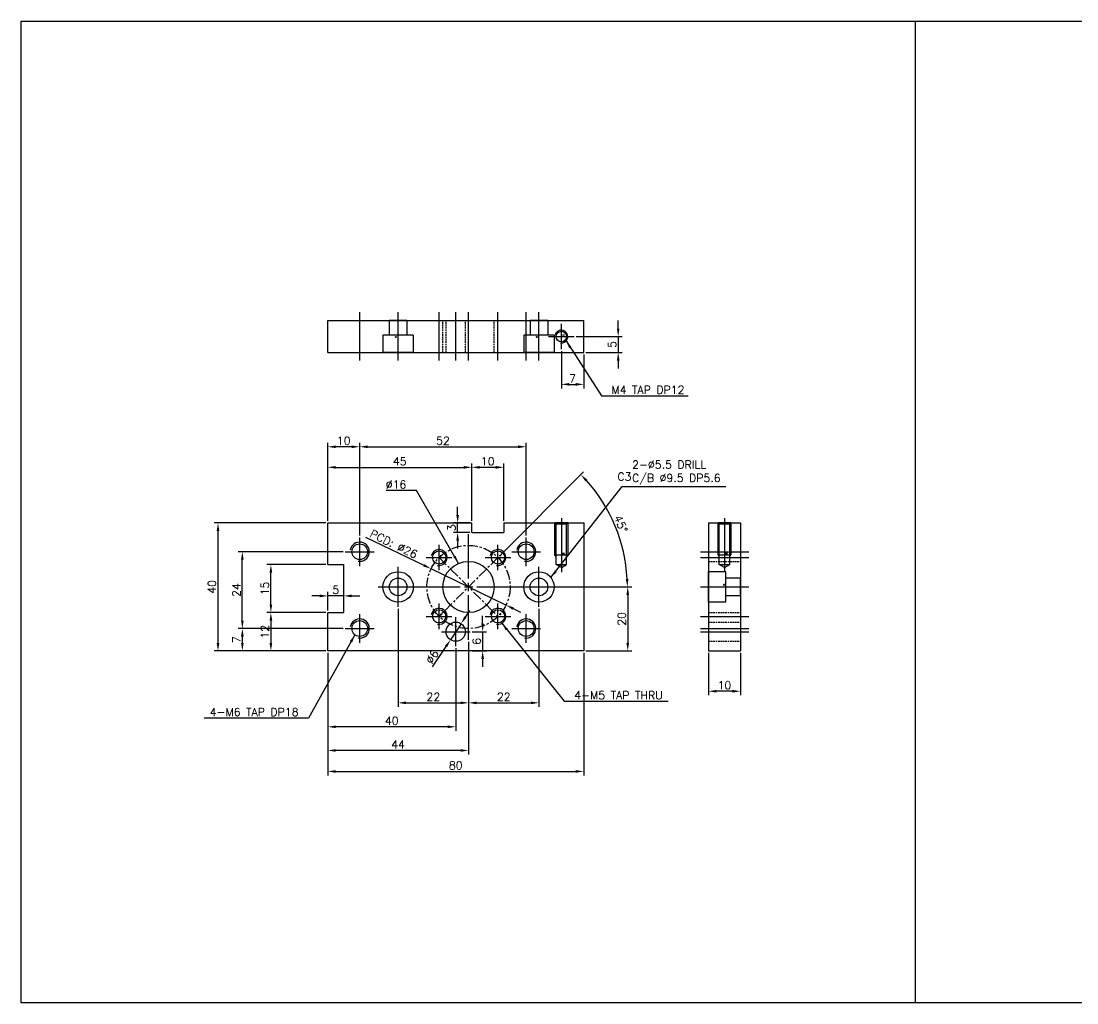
# Model space of a CAD drawing. Header units: millimetres. Extents: x 6260 to 8547, y 5314 to 5985.
# Drawn here: x 6260.4 to 6590.3, y 5314.5 to 5621.3 of the extents above; entities that cross this region are included whole.
import ezdxf

# ---------------------------------------------------------------- set-up
doc = ezdxf.new("R2010")
doc.units = ezdxf.units.MM
for name, pattern in [('CENTER', [50.8, 31.75, -6.35, 6.35, -6.35]), ('DASHED', [0.75, 0.5, -0.25]), ('HIDDEN', [9.525, 6.35, -3.175])]:
    doc.linetypes.add(name, pattern=pattern)
doc.layers.add('1', color=220, linetype='CENTER')
doc.layers.add('3', color=223, linetype='HIDDEN')
doc.styles.get("Standard").update_dxf_attribs({"font": 'romans.shx', "bigfont": 'whgtxt.shx'})
doc.dimstyles.new('ISO-25', dxfattribs={"dimtxt": 2.5, "dimasz": 2.5, "dimexe": 1.25, "dimexo": 0.625, "dimtad": 1, "dimtxsty": 'Standard', "dimcen": 2.5, "dimadec": 0, "dimazin": 0, "dimtfac": 1, "dimtmove": 0, "dimatfit": 3, "dimfxl": 1, "dimarcsym": 0})

# ---------------------------------------------------------------- blocks, each defined once
blk = doc.blocks.new('*D429')
at = {"color": 0, "lineweight": -2, "transparency": 16777216}
for p, q in [((6355.58, 5436.5), (6337.2, 5436.5)), ((6338.45, 5434), (6338.45, 5427)), ((6355.58, 5424.5), (6337.2, 5424.5))]:
    blk.add_line(p, q, dxfattribs=at)
at = {"color": 0, "transparency": 16777216}
for points in [[(6338.04, 5434), (6338.87, 5434), (6338.45, 5436.5)], [(6338.04, 5427), (6338.87, 5427), (6338.45, 5424.5)]]:
    blk.add_solid(points, dxfattribs=at)
at = {"layer": 'Defpoints', "color": 0, "transparency": 16777216}
for p in [(6356.21, 5436.5), (6338.45, 5424.5), (6356.21, 5424.5)]:
    blk.add_point(p, dxfattribs=at)
at = {"color": 0, "transparency": 16777216, "insert": (6336.58, 5430.5), "char_height": 2.5, "attachment_point": 5, "rotation": 90}
blk.add_mtext('12', dxfattribs=at)
blk = doc.blocks.new('*D430')
at = {"color": 0, "lineweight": -2, "transparency": 16777216}
for p, q in [((6355.58, 5451.5), (6337.2, 5451.5)), ((6338.45, 5439), (6338.45, 5449)), ((6355.58, 5436.5), (6337.2, 5436.5))]:
    blk.add_line(p, q, dxfattribs=at)
at = {"color": 0, "transparency": 16777216}
for points in [[(6338.04, 5449), (6338.87, 5449), (6338.45, 5451.5)], [(6338.04, 5439), (6338.87, 5439), (6338.45, 5436.5)]]:
    blk.add_solid(points, dxfattribs=at)
at = {"layer": 'Defpoints', "color": 0, "transparency": 16777216}
for p in [(6338.45, 5451.5), (6356.21, 5451.5), (6356.21, 5436.5)]:
    blk.add_point(p, dxfattribs=at)
at = {"color": 0, "transparency": 16777216, "insert": (6336.58, 5444), "char_height": 2.5, "attachment_point": 5, "rotation": 90}
blk.add_mtext('15', dxfattribs=at)
blk = doc.blocks.new('*D431')
at = {"color": 0, "lineweight": -2, "transparency": 16777216}
for p, q in [((6356.21, 5437.12), (6356.21, 5442.94)), ((6361.21, 5437.12), (6361.21, 5442.94)), ((6353.71, 5441.69), (6351.21, 5441.69)), ((6361.21, 5441.69), (6356.21, 5441.69)), ((6363.71, 5441.69), (6366.21, 5441.69))]:
    blk.add_line(p, q, dxfattribs=at)
at = {"color": 0, "transparency": 16777216}
for points in [[(6353.71, 5442.11), (6353.71, 5441.27), (6356.21, 5441.69)], [(6363.71, 5442.11), (6363.71, 5441.27), (6361.21, 5441.69)]]:
    blk.add_solid(points, dxfattribs=at)
at = {"layer": 'Defpoints', "color": 0, "transparency": 16777216}
for p in [(6356.21, 5441.69), (6356.21, 5436.5), (6361.21, 5436.5)]:
    blk.add_point(p, dxfattribs=at)
at = {"color": 0, "transparency": 16777216, "insert": (6358.71, 5443.57), "char_height": 2.5, "attachment_point": 5}
blk.add_mtext('5', dxfattribs=at)
blk = doc.blocks.new('*D432')
at = {"color": 0, "lineweight": -2, "transparency": 16777216}
for p, q in [((6356.21, 5465.12), (6356.21, 5483.12)), ((6401.21, 5465.12), (6401.21, 5483.12)), ((6358.71, 5481.87), (6398.71, 5481.87))]:
    blk.add_line(p, q, dxfattribs=at)
at = {"color": 0, "transparency": 16777216}
for points in [[(6358.71, 5482.29), (6358.71, 5481.45), (6356.21, 5481.87)], [(6398.71, 5482.29), (6398.71, 5481.45), (6401.21, 5481.87)]]:
    blk.add_solid(points, dxfattribs=at)
at = {"layer": 'Defpoints', "color": 0, "transparency": 16777216}
for p in [(6401.21, 5481.87), (6356.21, 5464.5), (6401.21, 5464.5)]:
    blk.add_point(p, dxfattribs=at)
at = {"color": 0, "transparency": 16777216, "insert": (6378.71, 5483.75), "char_height": 2.5, "attachment_point": 5}
blk.add_mtext('45', dxfattribs=at)
blk = doc.blocks.new('*D433')
at = {"color": 0, "lineweight": -2, "transparency": 16777216}
for p, q in [((6401.21, 5465.12), (6401.21, 5483.12)), ((6411.21, 5465.12), (6411.21, 5483.12)), ((6408.71, 5481.87), (6403.71, 5481.87))]:
    blk.add_line(p, q, dxfattribs=at)
at = {"color": 0, "transparency": 16777216}
for points in [[(6403.71, 5482.29), (6403.71, 5481.45), (6401.21, 5481.87)], [(6408.71, 5482.29), (6408.71, 5481.45), (6411.21, 5481.87)]]:
    blk.add_solid(points, dxfattribs=at)
at = {"layer": 'Defpoints', "color": 0, "transparency": 16777216}
for p in [(6401.21, 5481.87), (6401.21, 5464.5), (6411.21, 5464.5)]:
    blk.add_point(p, dxfattribs=at)
at = {"color": 0, "transparency": 16777216, "insert": (6406.21, 5483.75), "char_height": 2.5, "attachment_point": 5}
blk.add_mtext('10', dxfattribs=at)
blk = doc.blocks.new('*D434')
at = {"color": 0, "lineweight": -2, "transparency": 16777216}
for p, q in [((6356.21, 5423.87), (6356.21, 5385.58)), ((6436.21, 5423.87), (6436.21, 5385.58)), ((6358.71, 5386.83), (6433.71, 5386.83))]:
    blk.add_line(p, q, dxfattribs=at)
at = {"color": 0, "transparency": 16777216}
for points in [[(6358.71, 5387.25), (6358.71, 5386.41), (6356.21, 5386.83)], [(6433.71, 5387.25), (6433.71, 5386.41), (6436.21, 5386.83)]]:
    blk.add_solid(points, dxfattribs=at)
at = {"layer": 'Defpoints', "color": 0, "transparency": 16777216}
for p in [(6356.21, 5424.5), (6436.21, 5424.5), (6436.21, 5386.83)]:
    blk.add_point(p, dxfattribs=at)
at = {"color": 0, "transparency": 16777216, "insert": (6396.21, 5388.71), "char_height": 2.5, "attachment_point": 5}
blk.add_mtext('80', dxfattribs=at)
blk = doc.blocks.new('*D435')
at = {"color": 0, "lineweight": -2, "transparency": 16777216}
for p, q in [((6355.58, 5464.5), (6320.68, 5464.5)), ((6321.93, 5427), (6321.93, 5462)), ((6355.58, 5424.5), (6320.68, 5424.5))]:
    blk.add_line(p, q, dxfattribs=at)
at = {"color": 0, "transparency": 16777216}
for points in [[(6321.51, 5462), (6322.34, 5462), (6321.93, 5464.5)], [(6321.51, 5427), (6322.34, 5427), (6321.93, 5424.5)]]:
    blk.add_solid(points, dxfattribs=at)
at = {"layer": 'Defpoints', "color": 0, "transparency": 16777216}
for p in [(6321.93, 5464.5), (6356.21, 5464.5), (6356.21, 5424.5)]:
    blk.add_point(p, dxfattribs=at)
at = {"color": 0, "transparency": 16777216, "insert": (6320.05, 5444.5), "char_height": 2.5, "attachment_point": 5, "rotation": 90}
blk.add_mtext('40', dxfattribs=at)
blk = doc.blocks.new('*D436')
at = {"color": 0, "lineweight": -2, "transparency": 16777216}
for p, q in [((6361.08, 5431.5), (6328.28, 5431.5)), ((6329.53, 5429), (6329.53, 5427)), ((6355.58, 5424.5), (6328.28, 5424.5))]:
    blk.add_line(p, q, dxfattribs=at)
at = {"color": 0, "transparency": 16777216}
for points in [[(6329.12, 5429), (6329.95, 5429), (6329.53, 5431.5)], [(6329.12, 5427), (6329.95, 5427), (6329.53, 5424.5)]]:
    blk.add_solid(points, dxfattribs=at)
at = {"layer": 'Defpoints', "color": 0, "transparency": 16777216}
for p in [(6361.71, 5431.5), (6329.53, 5424.5), (6356.21, 5424.5)]:
    blk.add_point(p, dxfattribs=at)
at = {"color": 0, "transparency": 16777216, "insert": (6327.66, 5428), "char_height": 2.5, "attachment_point": 5, "rotation": 90}
blk.add_mtext('7', dxfattribs=at)
blk = doc.blocks.new('*D437')
at = {"color": 0, "lineweight": -2, "transparency": 16777216}
for p, q in [((6361.08, 5455.5), (6328.28, 5455.5)), ((6329.53, 5434), (6329.53, 5453)), ((6361.08, 5431.5), (6328.28, 5431.5))]:
    blk.add_line(p, q, dxfattribs=at)
at = {"color": 0, "transparency": 16777216}
for points in [[(6329.12, 5453), (6329.95, 5453), (6329.53, 5455.5)], [(6329.12, 5434), (6329.95, 5434), (6329.53, 5431.5)]]:
    blk.add_solid(points, dxfattribs=at)
at = {"layer": 'Defpoints', "color": 0, "transparency": 16777216}
for p in [(6329.53, 5455.5), (6361.71, 5455.5), (6361.71, 5431.5)]:
    blk.add_point(p, dxfattribs=at)
at = {"color": 0, "transparency": 16777216, "insert": (6327.66, 5443.5), "char_height": 2.5, "attachment_point": 5, "rotation": 90}
blk.add_mtext('24', dxfattribs=at)
blk = doc.blocks.new('*D438')
at = {"color": 0, "lineweight": -2, "transparency": 16777216}
for p, q in [((6475.17, 5423.87), (6475.17, 5410.65)), ((6485.17, 5423.87), (6485.17, 5410.65)), ((6482.67, 5411.9), (6477.67, 5411.9))]:
    blk.add_line(p, q, dxfattribs=at)
at = {"color": 0, "transparency": 16777216}
for points in [[(6477.67, 5412.31), (6477.67, 5411.48), (6475.17, 5411.9)], [(6482.67, 5412.31), (6482.67, 5411.48), (6485.17, 5411.9)]]:
    blk.add_solid(points, dxfattribs=at)
at = {"layer": 'Defpoints', "color": 0, "transparency": 16777216}
for p in [(6475.17, 5424.5), (6485.17, 5424.5), (6475.17, 5411.9)]:
    blk.add_point(p, dxfattribs=at)
at = {"color": 0, "transparency": 16777216, "insert": (6480.17, 5413.77), "char_height": 2.5, "attachment_point": 5}
blk.add_mtext('10', dxfattribs=at)
blk = doc.blocks.new('*D439')
at = {"color": 0, "lineweight": -2, "transparency": 16777216}
for p, q in [((6429.08, 5444.5), (6451.2, 5444.5)), ((6449.95, 5442), (6449.95, 5427)), ((6436.83, 5424.5), (6451.2, 5424.5))]:
    blk.add_line(p, q, dxfattribs=at)
at = {"color": 0, "transparency": 16777216}
for points in [[(6449.53, 5442), (6450.37, 5442), (6449.95, 5444.5)], [(6449.53, 5427), (6450.37, 5427), (6449.95, 5424.5)]]:
    blk.add_solid(points, dxfattribs=at)
at = {"layer": 'Defpoints', "color": 0, "transparency": 16777216}
for p in [(6428.46, 5444.5), (6436.21, 5424.5), (6449.95, 5424.5)]:
    blk.add_point(p, dxfattribs=at)
at = {"color": 0, "transparency": 16777216, "insert": (6448.08, 5434.5), "char_height": 2.5, "attachment_point": 5, "rotation": 90}
blk.add_mtext('20', dxfattribs=at)
blk = doc.blocks.new('*D440')
at = {"color": 0, "lineweight": -2, "transparency": 16777216}
for p, q in [((6356.21, 5423.87), (6356.21, 5399.53)), ((6396.21, 5425.37), (6396.21, 5399.53)), ((6393.71, 5400.78), (6358.71, 5400.78))]:
    blk.add_line(p, q, dxfattribs=at)
at = {"color": 0, "transparency": 16777216}
for points in [[(6358.71, 5401.2), (6358.71, 5400.37), (6356.21, 5400.78)], [(6393.71, 5401.2), (6393.71, 5400.37), (6396.21, 5400.78)]]:
    blk.add_solid(points, dxfattribs=at)
at = {"layer": 'Defpoints', "color": 0, "transparency": 16777216}
for p in [(6356.21, 5424.5), (6396.21, 5426), (6356.21, 5400.78)]:
    blk.add_point(p, dxfattribs=at)
at = {"color": 0, "transparency": 16777216, "insert": (6376.21, 5402.66), "char_height": 2.5, "attachment_point": 5}
blk.add_mtext('40', dxfattribs=at)
blk = doc.blocks.new('*D441')
at = {"color": 0, "lineweight": -2, "transparency": 16777216}
for p, q in [((6404.62, 5433), (6404.62, 5435.5)), ((6401.33, 5430.5), (6405.87, 5430.5)), ((6404.62, 5430.5), (6404.62, 5424.5)), ((6401.33, 5424.5), (6405.87, 5424.5)), ((6404.62, 5422), (6404.62, 5419.5))]:
    blk.add_line(p, q, dxfattribs=at)
at = {"color": 0, "transparency": 16777216}
for points in [[(6404.2, 5433), (6405.04, 5433), (6404.62, 5430.5)], [(6404.2, 5422), (6405.04, 5422), (6404.62, 5424.5)]]:
    blk.add_solid(points, dxfattribs=at)
at = {"layer": 'Defpoints', "color": 0, "transparency": 16777216}
for p in [(6400.71, 5430.5), (6400.71, 5424.5), (6404.62, 5424.5)]:
    blk.add_point(p, dxfattribs=at)
at = {"color": 0, "transparency": 16777216, "insert": (6402.75, 5427.5), "char_height": 2.5, "attachment_point": 5, "rotation": 90}
blk.add_mtext('6', dxfattribs=at)
blk = doc.blocks.new('*D442')
at = {"color": 0, "lineweight": -2, "transparency": 16777216}
for p, q in [((6399.23, 5435.09), (6400.6, 5437.18)), ((6397.86, 5433), (6394.56, 5427.99)), ((6388.97, 5419.48), (6393.19, 5425.9))]:
    blk.add_line(p, q, dxfattribs=at)
at = {"color": 0, "transparency": 16777216}
for points in [[(6398.88, 5435.32), (6399.58, 5434.86), (6397.86, 5433)], [(6392.84, 5426.13), (6393.54, 5425.67), (6394.56, 5427.99)]]:
    blk.add_solid(points, dxfattribs=at)
at = {"layer": 'Defpoints', "color": 0, "transparency": 16777216}
for p in [(6397.86, 5433), (6394.56, 5427.99)]:
    blk.add_point(p, dxfattribs=at)
at = {"color": 0, "transparency": 16777216, "insert": (6388.83, 5422.67), "char_height": 2.5, "attachment_point": 5, "rotation": 56.6984}
blk.add_mtext('∅6', dxfattribs=at)
blk = doc.blocks.new('*U428')
at = {"layer": '1', "color": 0, "ltscale": 4, "transparency": 16777216}
for p, q in [((0, 2.6), (0, 16.5)), ((-16.5, 0), (-2.6, 0)), ((2.6, 0), (16.5, 0)), ((0, -16.5), (0, -2.6))]:
    blk.add_line(p, q, dxfattribs=at)
at = {"layer": '1', "color": 0, "linetype": 'Continuous', "ltscale": 4, "transparency": 16777216}
for p, q in [((-1.3, 0), (1.3, 0)), ((0, -1.3), (0, 1.3))]:
    blk.add_line(p, q, dxfattribs=at)
blk = doc.blocks.new('*D443')
at = {"color": 0, "lineweight": -2, "transparency": 16777216}
for p, q in [((6400.21, 5427.37), (6400.21, 5392.13)), ((6356.21, 5423.87), (6356.21, 5392.13)), ((6397.71, 5393.38), (6358.71, 5393.38))]:
    blk.add_line(p, q, dxfattribs=at)
at = {"color": 0, "transparency": 16777216}
for points in [[(6358.71, 5393.8), (6358.71, 5392.97), (6356.21, 5393.38)], [(6397.71, 5393.8), (6397.71, 5392.97), (6400.21, 5393.38)]]:
    blk.add_solid(points, dxfattribs=at)
at = {"layer": 'Defpoints', "color": 0, "transparency": 16777216}
for p in [(6400.21, 5428), (6356.21, 5424.5), (6356.21, 5393.38)]:
    blk.add_point(p, dxfattribs=at)
at = {"color": 0, "transparency": 16777216, "insert": (6378.21, 5395.26), "char_height": 2.5, "attachment_point": 5}
blk.add_mtext('44', dxfattribs=at)
blk = doc.blocks.new('*D444')
at = {"color": 0, "lineweight": -2, "transparency": 16777216}
for p, q in [((6368.05, 5460.09), (6386.26, 5451.26)), ((6411.9, 5438.82), (6388.51, 5450.17)), ((6414.15, 5437.73), (6416.4, 5436.64))]:
    blk.add_line(p, q, dxfattribs=at)
at = {"color": 0, "transparency": 16777216}
for points in [[(6386.44, 5451.63), (6386.08, 5450.88), (6388.51, 5450.17)], [(6414.34, 5438.11), (6413.97, 5437.36), (6411.9, 5438.82)]]:
    blk.add_solid(points, dxfattribs=at)
at = {"layer": 'Defpoints', "color": 0, "transparency": 16777216}
for p in [(6388.51, 5450.17), (6411.9, 5438.82)]:
    blk.add_point(p, dxfattribs=at)
at = {"color": 0, "transparency": 16777216, "insert": (6376.85, 5457.91), "char_height": 2.5, "attachment_point": 5, "rotation": 334.1267}
blk.add_mtext('PCD: ∅26', dxfattribs=at)
blk = doc.blocks.new('*D445')
at = {"color": 0, "lineweight": -2, "transparency": 16777216}
for p, q in [((6409.84, 5454.13), (6436.17, 5480.46)), ((6417.33, 5444.5), (6451.07, 5444.5))]:
    blk.add_line(p, q, dxfattribs=at)
blk.add_arc((6400.21, 5444.5), 49.61, 2.8874, 42.1126, dxfattribs=at)
at = {"color": 0, "transparency": 16777216}
for points in [[(6436.71, 5477.48), (6437.32, 5478.05), (6435.29, 5479.58)], [(6450.18, 5447.01), (6449.34, 5446.98), (6449.82, 5444.5)]]:
    blk.add_solid(points, dxfattribs=at)
at = {"layer": 'Defpoints', "color": 0, "transparency": 16777216}
for p in [(6448.13, 5457.34), (6409.4, 5453.69), (6402.81, 5444.5), (6416.71, 5444.5), (6391.02, 5435.3)]:
    blk.add_point(p, dxfattribs=at)
at = {"color": 0, "transparency": 16777216, "insert": (6447.78, 5464.2), "char_height": 2.5, "attachment_point": 5, "rotation": 292.5}
blk.add_mtext('45°', dxfattribs=at)
blk = doc.blocks.new('*D446')
at = {"color": 0, "lineweight": -2, "transparency": 16777216}
for p, q in [((6396.8, 5467), (6396.8, 5469.5)), ((6400.58, 5464.5), (6395.55, 5464.5)), ((6396.8, 5461.5), (6396.8, 5464.5)), ((6400.58, 5461.5), (6395.55, 5461.5)), ((6396.8, 5459), (6396.8, 5456.5))]:
    blk.add_line(p, q, dxfattribs=at)
at = {"color": 0, "transparency": 16777216}
for points in [[(6396.39, 5467), (6397.22, 5467), (6396.8, 5464.5)], [(6396.39, 5459), (6397.22, 5459), (6396.8, 5461.5)]]:
    blk.add_solid(points, dxfattribs=at)
at = {"layer": 'Defpoints', "color": 0, "transparency": 16777216}
for p in [(6396.8, 5464.5), (6401.21, 5464.5), (6401.21, 5461.5)]:
    blk.add_point(p, dxfattribs=at)
at = {"color": 0, "transparency": 16777216, "insert": (6394.93, 5463), "char_height": 2.5, "attachment_point": 5, "rotation": 90}
blk.add_mtext('3', dxfattribs=at)
blk = doc.blocks.new('*D447')
at = {"color": 0, "lineweight": -2, "transparency": 16777216}
for p, q in [((6378.21, 5437.62), (6378.21, 5407.02)), ((6400.21, 5427.37), (6400.21, 5407.02)), ((6380.71, 5408.27), (6397.71, 5408.27))]:
    blk.add_line(p, q, dxfattribs=at)
at = {"color": 0, "transparency": 16777216}
for points in [[(6380.71, 5408.69), (6380.71, 5407.85), (6378.21, 5408.27)], [(6397.71, 5408.69), (6397.71, 5407.85), (6400.21, 5408.27)]]:
    blk.add_solid(points, dxfattribs=at)
at = {"layer": 'Defpoints', "color": 0, "transparency": 16777216}
for p in [(6378.21, 5438.25), (6400.21, 5428), (6400.21, 5408.27)]:
    blk.add_point(p, dxfattribs=at)
at = {"color": 0, "transparency": 16777216, "insert": (6389.21, 5410.15), "char_height": 2.5, "attachment_point": 5}
blk.add_mtext('22', dxfattribs=at)
blk = doc.blocks.new('*D448')
at = {"color": 0, "lineweight": -2, "transparency": 16777216}
for p, q in [((6422.21, 5437.62), (6422.21, 5407.02)), ((6400.21, 5427.37), (6400.21, 5407.02)), ((6402.71, 5408.27), (6419.71, 5408.27))]:
    blk.add_line(p, q, dxfattribs=at)
at = {"color": 0, "transparency": 16777216}
for points in [[(6402.71, 5408.69), (6402.71, 5407.85), (6400.21, 5408.27)], [(6419.71, 5408.69), (6419.71, 5407.85), (6422.21, 5408.27)]]:
    blk.add_solid(points, dxfattribs=at)
at = {"layer": 'Defpoints', "color": 0, "transparency": 16777216}
for p in [(6422.21, 5438.25), (6400.21, 5428), (6422.21, 5408.27)]:
    blk.add_point(p, dxfattribs=at)
at = {"color": 0, "transparency": 16777216, "insert": (6411.21, 5410.15), "char_height": 2.5, "attachment_point": 5}
blk.add_mtext('22', dxfattribs=at)
blk = doc.blocks.new('*D449')
at = {"color": 0, "lineweight": -2, "transparency": 16777216}
for p, q in [((6356.21, 5465.12), (6356.21, 5489.55)), ((6366.21, 5460.62), (6366.21, 5489.55)), ((6363.71, 5488.3), (6358.71, 5488.3))]:
    blk.add_line(p, q, dxfattribs=at)
at = {"color": 0, "transparency": 16777216}
for points in [[(6358.71, 5488.72), (6358.71, 5487.88), (6356.21, 5488.3)], [(6363.71, 5488.72), (6363.71, 5487.88), (6366.21, 5488.3)]]:
    blk.add_solid(points, dxfattribs=at)
at = {"layer": 'Defpoints', "color": 0, "transparency": 16777216}
for p in [(6356.21, 5488.3), (6356.21, 5464.5), (6366.21, 5460)]:
    blk.add_point(p, dxfattribs=at)
at = {"color": 0, "transparency": 16777216, "insert": (6361.21, 5490.18), "char_height": 2.5, "attachment_point": 5}
blk.add_mtext('10', dxfattribs=at)
blk = doc.blocks.new('*D450')
at = {"color": 0, "lineweight": -2, "transparency": 16777216}
for p, q in [((6366.21, 5460.62), (6366.21, 5489.55)), ((6418.21, 5460.62), (6418.21, 5489.55)), ((6368.71, 5488.3), (6415.71, 5488.3))]:
    blk.add_line(p, q, dxfattribs=at)
at = {"color": 0, "transparency": 16777216}
for points in [[(6368.71, 5488.72), (6368.71, 5487.88), (6366.21, 5488.3)], [(6415.71, 5488.72), (6415.71, 5487.88), (6418.21, 5488.3)]]:
    blk.add_solid(points, dxfattribs=at)
at = {"layer": 'Defpoints', "color": 0, "transparency": 16777216}
for p in [(6418.21, 5488.3), (6366.21, 5460), (6418.21, 5460)]:
    blk.add_point(p, dxfattribs=at)
at = {"color": 0, "transparency": 16777216, "insert": (6392.21, 5490.18), "char_height": 2.5, "attachment_point": 5}
blk.add_mtext('52', dxfattribs=at)
blk = doc.blocks.new('*D451')
at = {"color": 0, "lineweight": -2, "transparency": 16777216}
for p, q in [((6429.21, 5518.13), (6429.21, 5506.56)), ((6436.21, 5517.13), (6436.21, 5506.56)), ((6431.71, 5507.81), (6433.71, 5507.81))]:
    blk.add_line(p, q, dxfattribs=at)
at = {"color": 0, "transparency": 16777216}
for points in [[(6431.71, 5508.23), (6431.71, 5507.39), (6429.21, 5507.81)], [(6433.71, 5508.23), (6433.71, 5507.39), (6436.21, 5507.81)]]:
    blk.add_solid(points, dxfattribs=at)
at = {"layer": 'Defpoints', "color": 0, "transparency": 16777216}
for p in [(6429.21, 5518.76), (6436.21, 5517.76), (6436.21, 5507.81)]:
    blk.add_point(p, dxfattribs=at)
at = {"color": 0, "transparency": 16777216, "insert": (6432.71, 5509.69), "char_height": 2.5, "attachment_point": 5}
blk.add_mtext('7', dxfattribs=at)
blk = doc.blocks.new('*D452')
at = {"color": 0, "lineweight": -2, "transparency": 16777216}
for p, q in [((6446.97, 5525.26), (6446.97, 5527.76)), ((6433.83, 5522.76), (6448.22, 5522.76)), ((6446.97, 5522.76), (6446.97, 5517.76)), ((6436.83, 5517.76), (6448.22, 5517.76)), ((6446.97, 5515.26), (6446.97, 5512.76))]:
    blk.add_line(p, q, dxfattribs=at)
at = {"color": 0, "transparency": 16777216}
for points in [[(6446.56, 5525.26), (6447.39, 5525.26), (6446.97, 5522.76)], [(6446.56, 5515.26), (6447.39, 5515.26), (6446.97, 5517.76)]]:
    blk.add_solid(points, dxfattribs=at)
at = {"layer": 'Defpoints', "color": 0, "transparency": 16777216}
for p in [(6433.21, 5522.76), (6436.21, 5517.76), (6446.97, 5517.76)]:
    blk.add_point(p, dxfattribs=at)
at = {"color": 0, "transparency": 16777216, "insert": (6445.1, 5520.26), "char_height": 2.5, "attachment_point": 5, "rotation": 90}
blk.add_mtext('5', dxfattribs=at)

msp = doc.modelspace()

# ---------------------------------------------------------------- linework, layer by layer
for p, q in [((6260.412, 5621.337), (8546.856, 5621.337)), ((6260.412, 5314.492), (6260.412, 5621.337)), ((6539.828, 5314.492), (6539.828, 5621.337)), ((6375.458, 5527.755), (6375.458, 5523.155)), ((6380.958, 5527.755), (6375.458, 5527.755)), ((6380.958, 5527.755), (6380.958, 5523.155)), ((6419.458, 5527.755), (6419.458, 5523.155)), ((6424.958, 5527.755), (6419.458, 5527.755)), ((6424.958, 5527.755), (6424.958, 5523.155)), ((6373.458, 5523.155), (6373.458, 5517.755)), ((6382.958, 5523.155), (6373.458, 5523.155)), ((6382.958, 5523.155), (6382.958, 5517.755)), ((6417.458, 5523.155), (6417.458, 5517.755)), ((6426.958, 5523.155), (6417.458, 5523.155)), ((6426.958, 5523.155), (6426.958, 5517.755)), ((6382.958, 5517.755), (6373.458, 5517.755)), ((6426.958, 5517.755), (6417.458, 5517.755)), ((6427.583, 5464.135), (6427.208, 5464.495)), ((6431.208, 5464.495), (6427.208, 5464.495)), ((6427.208, 5464.495), (6431.208, 5464.495)), ((6430.833, 5464.135), (6427.583, 5464.135)), ((6427.583, 5451.495), (6427.583, 5464.135)), ((6431.208, 5464.495), (6430.833, 5464.135)), ((6430.833, 5451.495), (6430.833, 5464.135)), ((6478.55, 5464.135), (6478.175, 5464.495)), ((6482.175, 5464.495), (6478.175, 5464.495)), ((6478.175, 5464.495), (6482.175, 5464.495)), ((6481.8, 5464.135), (6478.55, 5464.135)), ((6478.55, 5451.495), (6478.55, 5464.135)), ((6482.175, 5464.495), (6481.8, 5464.135)), ((6481.8, 5451.495), (6481.8, 5464.135)), ((6427.208, 5454.495), (6431.208, 5454.495)), ((6478.175, 5454.495), (6482.175, 5454.495)), ((6429.208, 5450.562), (6427.583, 5451.495)), ((6427.583, 5451.495), (6430.833, 5451.495)), ((6429.208, 5450.562), (6430.833, 5451.495)), ((6480.175, 5450.562), (6478.55, 5451.495)), ((6478.55, 5451.495), (6481.8, 5451.495)), ((6480.175, 5450.562), (6481.8, 5451.495)), ((6480.575, 5449.245), (6475.175, 5449.245)), ((6475.175, 5439.745), (6475.175, 5449.245)), ((6480.575, 5439.745), (6480.575, 5449.245)), ((6485.175, 5447.245), (6480.575, 5447.245)), ((6485.175, 5441.745), (6485.175, 5447.245)), ((6480.575, 5439.745), (6475.175, 5439.745)), ((6485.175, 5441.745), (6480.575, 5441.745)), ((8546.856, 5314.492), (6260.412, 5314.492))]:
    msp.add_line(p, q)
at = {"color": 3}
for p, q in [((6356.208, 5517.755), (6356.208, 5527.755)), ((6356.208, 5527.755), (6436.208, 5527.755)), ((6436.208, 5517.755), (6436.208, 5527.755)), ((6356.208, 5517.755), (6436.208, 5517.755)), ((6356.208, 5464.495), (6401.208, 5464.495)), ((6356.208, 5451.495), (6356.208, 5464.495)), ((6401.208, 5461.495), (6401.208, 5464.495)), ((6411.208, 5464.495), (6436.208, 5464.495)), ((6411.208, 5464.495), (6411.208, 5461.495)), ((6436.208, 5464.495), (6436.208, 5424.495)), ((6475.175, 5464.495), (6485.175, 5464.495)), ((6475.175, 5464.495), (6475.175, 5424.495)), ((6485.175, 5464.495), (6485.175, 5424.495)), ((6401.208, 5461.495), (6411.208, 5461.495)), ((6356.208, 5451.495), (6361.208, 5451.495)), ((6361.208, 5436.495), (6361.208, 5451.495)), ((6356.208, 5424.495), (6356.208, 5436.495)), ((6356.208, 5436.495), (6361.208, 5436.495)), ((6436.208, 5424.495), (6356.208, 5424.495)), ((6475.175, 5424.495), (6485.175, 5424.495))]:
    msp.add_line(p, q, dxfattribs=at)
at = {"color": 4, "linetype": 'DASHED'}
for p, q in [((6392.208, 5517.755), (6392.208, 5527.755)), ((6393.208, 5517.755), (6393.208, 5527.755)), ((6399.208, 5517.755), (6399.208, 5527.755)), ((6408.208, 5517.755), (6408.208, 5527.755)), ((6475.175, 5452.495), (6485.175, 5452.495)), ((6475.175, 5436.495), (6485.175, 5436.495)), ((6475.175, 5433.495), (6485.175, 5433.495)), ((6475.175, 5427.495), (6485.175, 5427.495))]:
    msp.add_line(p, q, dxfattribs=at)
for centre, radius in [((6429.208, 5522.755), 1.639), ((6366.208, 5455.495), 2.459), ((6418.208, 5455.495), 2.459), ((6391.016, 5453.688), 2.067), ((6409.4, 5453.688), 2.067), ((6400.208, 5444.495), 8), ((6378.208, 5444.495), 4.75), ((6378.208, 5444.495), 2.75), ((6422.208, 5444.495), 4.75), ((6422.208, 5444.495), 2.75), ((6391.016, 5435.303), 2.067), ((6409.4, 5435.303), 2.067), ((6366.208, 5431.495), 2.459), ((6396.208, 5430.495), 3), ((6418.208, 5431.495), 2.459)]:
    msp.add_circle(centre, radius)
at = {"layer": '1', "ltscale": 5}
for p, q in [((6366.208, 5515.255), (6366.208, 5530.355)), ((6378.208, 5515.255), (6378.208, 5530.355)), ((6391.016, 5515.255), (6391.016, 5530.355)), ((6396.208, 5515.255), (6396.208, 5530.355)), ((6400.208, 5515.255), (6400.208, 5530.355)), ((6409.4, 5515.255), (6409.4, 5530.355)), ((6418.208, 5515.255), (6418.208, 5530.355)), ((6422.208, 5515.255), (6422.208, 5530.355)), ((6472.675, 5455.495), (6487.775, 5455.495)), ((6472.675, 5453.688), (6487.775, 5453.688)), ((6378.208, 5438.245), (6378.208, 5450.745)), ((6422.208, 5438.245), (6422.208, 5450.745)), ((6371.958, 5444.495), (6384.458, 5444.495)), ((6415.958, 5444.495), (6428.458, 5444.495)), ((6472.675, 5444.495), (6487.775, 5444.495)), ((6472.675, 5435.303), (6487.775, 5435.303)), ((6472.675, 5431.495), (6487.775, 5431.495)), ((6472.675, 5430.495), (6487.775, 5430.495))]:
    msp.add_line(p, q, dxfattribs=at)
at = {"layer": '1', "ltscale": 3}
for p, q in [((6429.208, 5518.755), (6429.208, 5526.755)), ((6425.208, 5522.755), (6433.208, 5522.755)), ((6429.208, 5465.995), (6429.208, 5449.062)), ((6480.175, 5465.995), (6480.175, 5449.062)), ((6391.016, 5449.688), (6391.016, 5457.688)), ((6409.4, 5449.688), (6409.4, 5457.688)), ((6387.016, 5453.688), (6395.016, 5453.688)), ((6405.4, 5453.688), (6413.4, 5453.688)), ((6391.016, 5431.303), (6391.016, 5439.303)), ((6409.4, 5431.303), (6409.4, 5439.303)), ((6387.016, 5435.303), (6395.016, 5435.303)), ((6405.4, 5435.303), (6413.4, 5435.303))]:
    msp.add_line(p, q, dxfattribs=at)
at = {"layer": '1', "linetype": 'ByBlock'}
for p, q in [((6427.208, 5454.495), (6427.208, 5464.495)), ((6431.208, 5464.495), (6431.208, 5454.495)), ((6478.175, 5454.495), (6478.175, 5464.495)), ((6482.175, 5464.495), (6482.175, 5454.495)), ((6427.569, 5453.87), (6427.208, 5454.495)), ((6430.847, 5453.87), (6431.208, 5454.495)), ((6478.535, 5453.87), (6478.175, 5454.495)), ((6481.814, 5453.87), (6482.175, 5454.495))]:
    msp.add_line(p, q, dxfattribs=at)
at = {"layer": '1', "ltscale": 4}
for p, q in [((6366.208, 5450.995), (6366.208, 5459.995)), ((6418.208, 5450.995), (6418.208, 5459.995)), ((6361.708, 5455.495), (6370.708, 5455.495)), ((6413.708, 5455.495), (6422.708, 5455.495)), ((6366.208, 5426.995), (6366.208, 5435.995)), ((6396.208, 5425.995), (6396.208, 5434.995)), ((6418.208, 5426.995), (6418.208, 5435.995)), ((6361.708, 5431.495), (6370.708, 5431.495)), ((6391.708, 5430.495), (6400.708, 5430.495)), ((6413.708, 5431.495), (6422.708, 5431.495))]:
    msp.add_line(p, q, dxfattribs=at)
at = {"layer": '1', "ltscale": 0.1}
for p, q in [((6391.016, 5453.688), (6409.4, 5435.303)), ((6409.4, 5453.688), (6391.016, 5435.303))]:
    msp.add_line(p, q, dxfattribs=at)
msp.add_circle((6400.208, 5444.495), 13, dxfattribs=at)
at = {"layer": '1', "linetype": 'ByBlock'}
for centre, radius, start, end in [((6429.208, 5522.755), 2, 261.37307, 171.37307), ((6366.208, 5455.495), 3, 260.40593, 170.40593), ((6391.016, 5453.688), 2.5, 258.46304, 168.46304), ((6409.4, 5453.688), 2.5, 258.46304, 168.46304), ((6418.208, 5455.495), 3, 260.40593, 170.40593), ((6391.016, 5435.303), 2.5, 258.46304, 168.46304), ((6409.4, 5435.303), 2.5, 258.46304, 168.46304), ((6366.208, 5431.495), 3, 260.40593, 170.40593), ((6418.208, 5431.495), 3, 260.40593, 170.40593)]:
    msp.add_arc(centre, radius, start, end, dxfattribs=at)

# ---------------------------------------------------------------- block references
at = {"layer": '1', "ltscale": 4}
msp.add_blockref('*U428', (6400.208, 5444.495), dxfattribs=at)

# ---------------------------------------------------------------- texts
at = {"char_height": 2.5}
for s, insert, attachment_point in [('M4 TAP DP12', (6444.846, 5504.854), 7), ('2-%%C5.5 DRILL\\PC/B %%C9.5 DP5.6', (6451.328, 5476.46), 7), ('C3', (6446.714, 5477.709), 7), ('%%C16', (6380.771, 5475.24), 9), ('4-M5 TAP THRU', (6433.235, 5409.38), 7), ('4-M6 TAP DP18', (6347.093, 5404.144), 9)]:
    msp.add_mtext(s, dxfattribs=dict(at, insert=insert, attachment_point=attachment_point))
at = {"layer": '3'}
for rotation, p in [(180, (6377.754, 5522.725)), (180, (6421.754, 5522.725)), (90, (6480.145, 5444.949))]:
    msp.add_text('M5', height=0.25, rotation=rotation, dxfattribs=at).set_placement(p)
for s, height, p in [('M4', 0.3333, (6429.571, 5523.099)), ('M5', 0.25, (6391.451, 5454.2)), ('M5', 0.25, (6409.836, 5454.2)), ('M4', 0.3333, (6429.557, 5454.77)), ('M4', 0.3333, (6480.523, 5454.77)), ('M5', 0.25, (6391.451, 5435.815)), ('M5', 0.25, (6409.836, 5435.815))]:
    msp.add_text(s, height=height, dxfattribs=at).set_placement(p)

# ---------------------------------------------------------------- dimensions: what is measured, and where the dimension line sits
for base, p1, p2, picture, middle in [((6446.973, 5517.755), (6433.208, 5522.755), (6436.208, 5517.755), '*D452', (6445.098, 5520.255)), ((6396.804, 5464.495), (6401.208, 5461.495), (6401.208, 5464.495), '*D446', (6394.929, 5462.995)), ((6321.926, 5464.495), (6356.208, 5424.495), (6356.208, 5464.495), '*D435', (6320.051, 5444.495)), ((6329.534, 5455.495), (6361.708, 5431.495), (6361.708, 5455.495), '*D437', (6327.659, 5443.495)), ((6338.454, 5451.495), (6356.208, 5436.495), (6356.208, 5451.495), '*D430', (6336.579, 5443.995)), ((6449.952, 5424.495), (6428.458, 5444.495), (6436.208, 5424.495), '*D439', (6448.077, 5434.495)), ((6338.454, 5424.495), (6356.208, 5436.495), (6356.208, 5424.495), '*D429', (6336.579, 5430.495)), ((6329.534, 5424.495), (6361.708, 5431.495), (6356.208, 5424.495), '*D436', (6327.659, 5427.995))]:
    dim = msp.add_linear_dim(base=base, p1=p1, p2=p2, angle=90, dimstyle='ISO-25')
    dim.commit()
    dim.dimension.update_dxf_attribs({"geometry": picture, "text_midpoint": middle})
for base, p1, p2, picture, middle in [((6436.208, 5507.81), (6429.208, 5518.755), (6436.208, 5517.755), '*D451', (6432.708, 5507.81)), ((6400.208, 5408.271), (6378.208, 5438.245), (6400.208, 5427.995), '*D447', (6389.208, 5408.271)), ((6356.208, 5393.385), (6400.208, 5427.995), (6356.208, 5424.495), '*D443', (6378.208, 5393.385)), ((6356.208, 5400.784), (6396.208, 5425.995), (6356.208, 5424.495), '*D440', (6376.208, 5400.784)), ((6436.208, 5386.831), (6356.208, 5424.495), (6436.208, 5424.495), '*D434', (6396.208, 5386.831))]:
    dim = msp.add_linear_dim(base=base, p1=p1, p2=p2, dimstyle='ISO-25')
    dim.commit()
    dim.dimension.update_dxf_attribs({"geometry": picture, "text_midpoint": middle, "dimtype": 160})
for base, p1, p2, picture, middle in [((6356.208, 5488.3), (6366.208, 5459.995), (6356.208, 5464.495), '*D449', (6361.208, 5490.175)), ((6418.208, 5488.3), (6366.208, 5459.995), (6418.208, 5459.995), '*D450', (6392.208, 5490.175)), ((6401.208, 5481.871), (6356.208, 5464.495), (6401.208, 5464.495), '*D432', (6378.708, 5483.746)), ((6401.208, 5481.871), (6411.208, 5464.495), (6401.208, 5464.495), '*D433', (6406.208, 5483.746)), ((6356.208, 5441.691), (6361.208, 5436.495), (6356.208, 5436.495), '*D431', (6358.708, 5443.566)), ((6422.208, 5408.271), (6400.208, 5427.995), (6422.208, 5438.245), '*D448', (6411.208, 5410.146)), ((6475.175, 5411.896), (6485.175, 5424.495), (6475.175, 5424.495), '*D438', (6480.175, 5413.771))]:
    dim = msp.add_linear_dim(base=base, p1=p1, p2=p2, dimstyle='ISO-25')
    dim.commit()
    dim.dimension.update_dxf_attribs({"geometry": picture, "text_midpoint": middle})
dim = msp.add_angular_dim_2l(base=(6448.132, 5457.337), line1=((6402.808, 5444.495), (6416.708, 5444.495)), line2=((6409.4, 5453.688), (6391.016, 5435.303)), dimstyle='ISO-25')
dim.commit()
dim.dimension.update_dxf_attribs({"geometry": '*D445', "text_midpoint": (6447.778, 5464.2)})
dim = msp.add_diameter_dim_2p(p1=(6411.905, 5438.823), p2=(6388.511, 5450.168), text='PCD: <>', dimstyle='ISO-25')
dim.commit()
dim.dimension.update_dxf_attribs({"geometry": '*D444', "text_midpoint": (6376.847, 5457.909)})
dim = msp.add_diameter_dim_2p(p1=(6397.855, 5433.003), p2=(6394.561, 5427.988), dimstyle='ISO-25')
dim.commit()
dim.dimension.update_dxf_attribs({"geometry": '*D442', "text_midpoint": (6388.827, 5422.674)})
dim = msp.add_linear_dim(base=(6404.621, 5424.495), p1=(6400.708, 5430.495), p2=(6400.708, 5424.495), angle=90, dimstyle='ISO-25')
dim.commit()
dim.dimension.update_dxf_attribs({"geometry": '*D441', "text_midpoint": (6404.621, 5427.495), "dimtype": 160})

# ---------------------------------------------------------------- leaders
at = {"annotation_type": 0, "has_hookline": 1}
for points, hookline_direction, text_width in [([(6430.677, 5521.398), (6441.721, 5504.229), (6444.221, 5504.229)], 0, 23.943), ([(6425.935, 5447.44), (6448.203, 5475.835), (6450.703, 5475.835)], 0, 29.301), ([(6397.076, 5451.857), (6383.896, 5474.615), (6381.396, 5474.615)], 1, 6.31), ([(6410.617, 5433.119), (6430.11, 5408.755), (6432.61, 5408.755)], 0, 29.301), ([(6364.716, 5429.541), (6350.218, 5403.519), (6347.718, 5403.519)], 1, 29.539)]:
    msp.add_leader(points, dimstyle='ISO-25', dxfattribs=dict(at, hookline_direction=hookline_direction, text_width=text_width))

doc.saveas('drawing.dxf')
